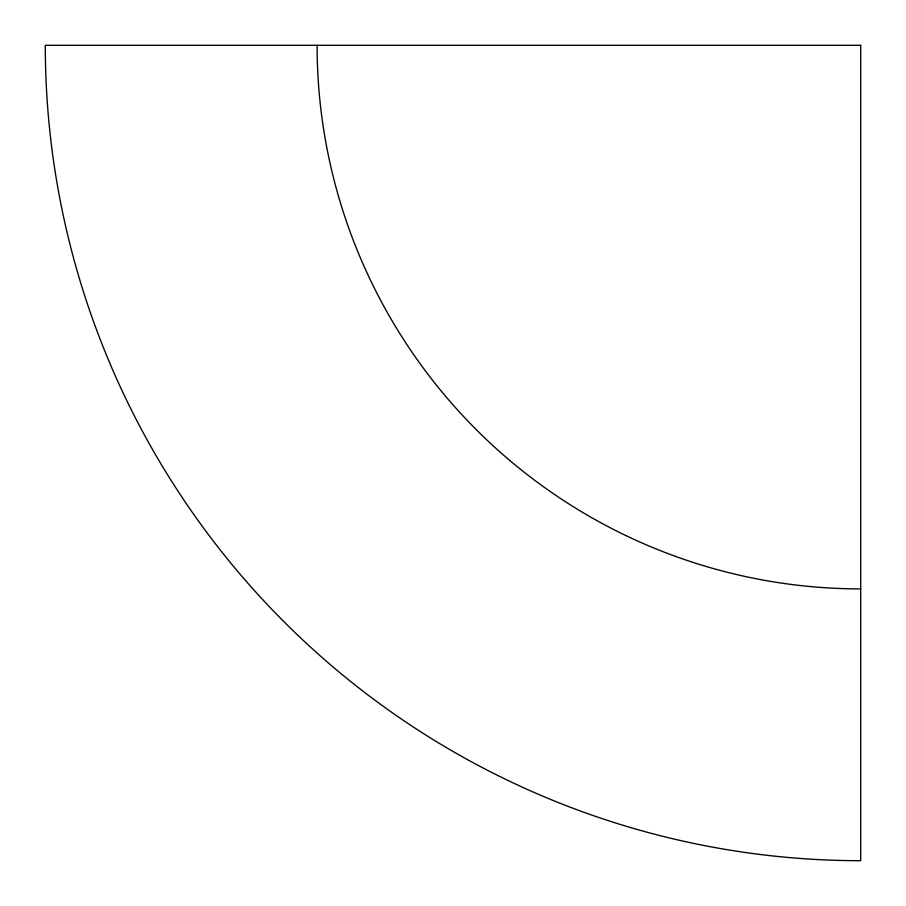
<?xml version="1.0" encoding="UTF-8"?>
<svg xmlns="http://www.w3.org/2000/svg" width="906" height="906" viewBox="0 0 906 906"><rect width="100%" height="100%" fill="white"/><g stroke="black" fill="none" stroke-linecap="round" stroke-linejoin="round"><path stroke-width="1.36" d="M860.7 588.9A543.6 543.6 0 0 1 317.1 45.3M860.7 45.3L45.3 45.3A815.4 815.4 0 0 0 860.7 860.7L860.7 45.3"/></g></svg>
